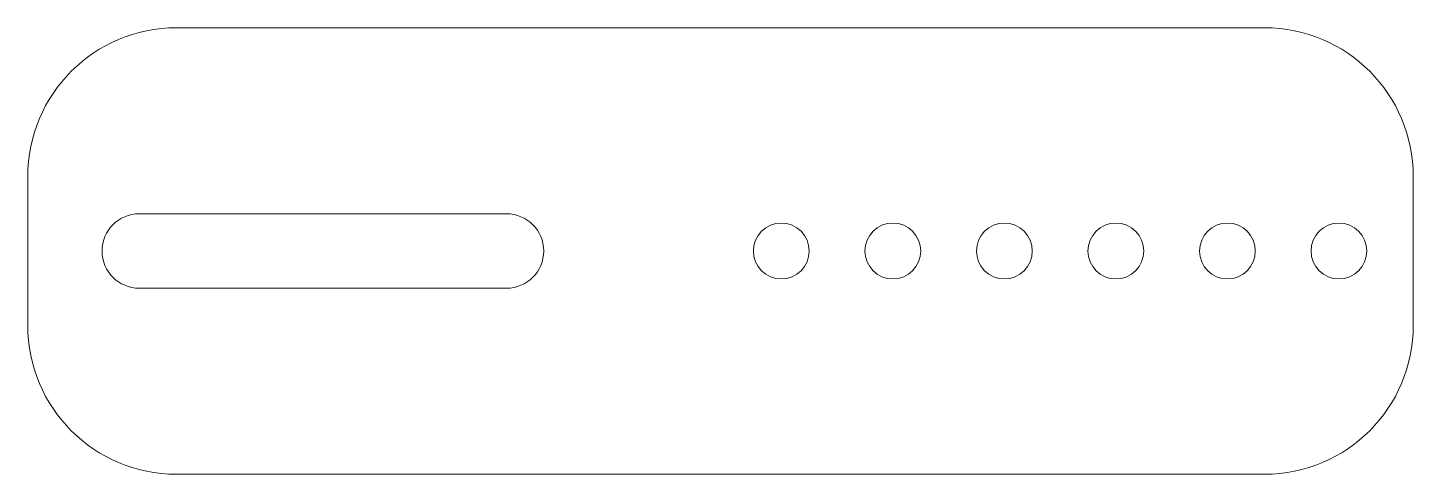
# Model space of a CAD drawing. Header units: inches. Extents: x -1.91 to 2.75, y -0.75 to 0.75.
import ezdxf

# ---------------------------------------------------------------- set-up
doc = ezdxf.new("R2010")
doc.units = ezdxf.units.IN
doc.header["$MEASUREMENT"] = 0

msp = doc.modelspace()

# ---------------------------------------------------------------- linework, layer by layer
at = {"color": 7, "linetype": 'Continuous', "lineweight": 15}
for p, q in [((-1.409, 0.75), (2.25, 0.75)), ((-1.909, -0.25), (-1.909, 0.25)), ((2.75, -0.25), (2.75, 0.25)), ((-0.299, 0.125), (-1.534, 0.125)), ((-1.534, -0.125), (-0.299, -0.125)), ((-1.409, -0.75), (2.25, -0.75))]:
    msp.add_line(p, q, dxfattribs=at)
for centre in [(0.625, 0), (1, 0), (1.375, 0), (1.75, 0), (2.125, 0), (2.5, 0)]:
    msp.add_circle(centre, 0.0938, dxfattribs=at)
for centre, radius, start, end in [((-1.409, 0.25), 0.5, 90, 180), ((2.25, 0.25), 0.5, 0, 90), ((-1.534, 0), 0.125, 90, 270), ((-0.299, 0), 0.125, 270, 90), ((-1.409, -0.25), 0.5, 180, 270), ((2.25, -0.25), 0.5, 270, 0)]:
    msp.add_arc(centre, radius, start, end, dxfattribs=at)

doc.saveas('drawing.dxf')
